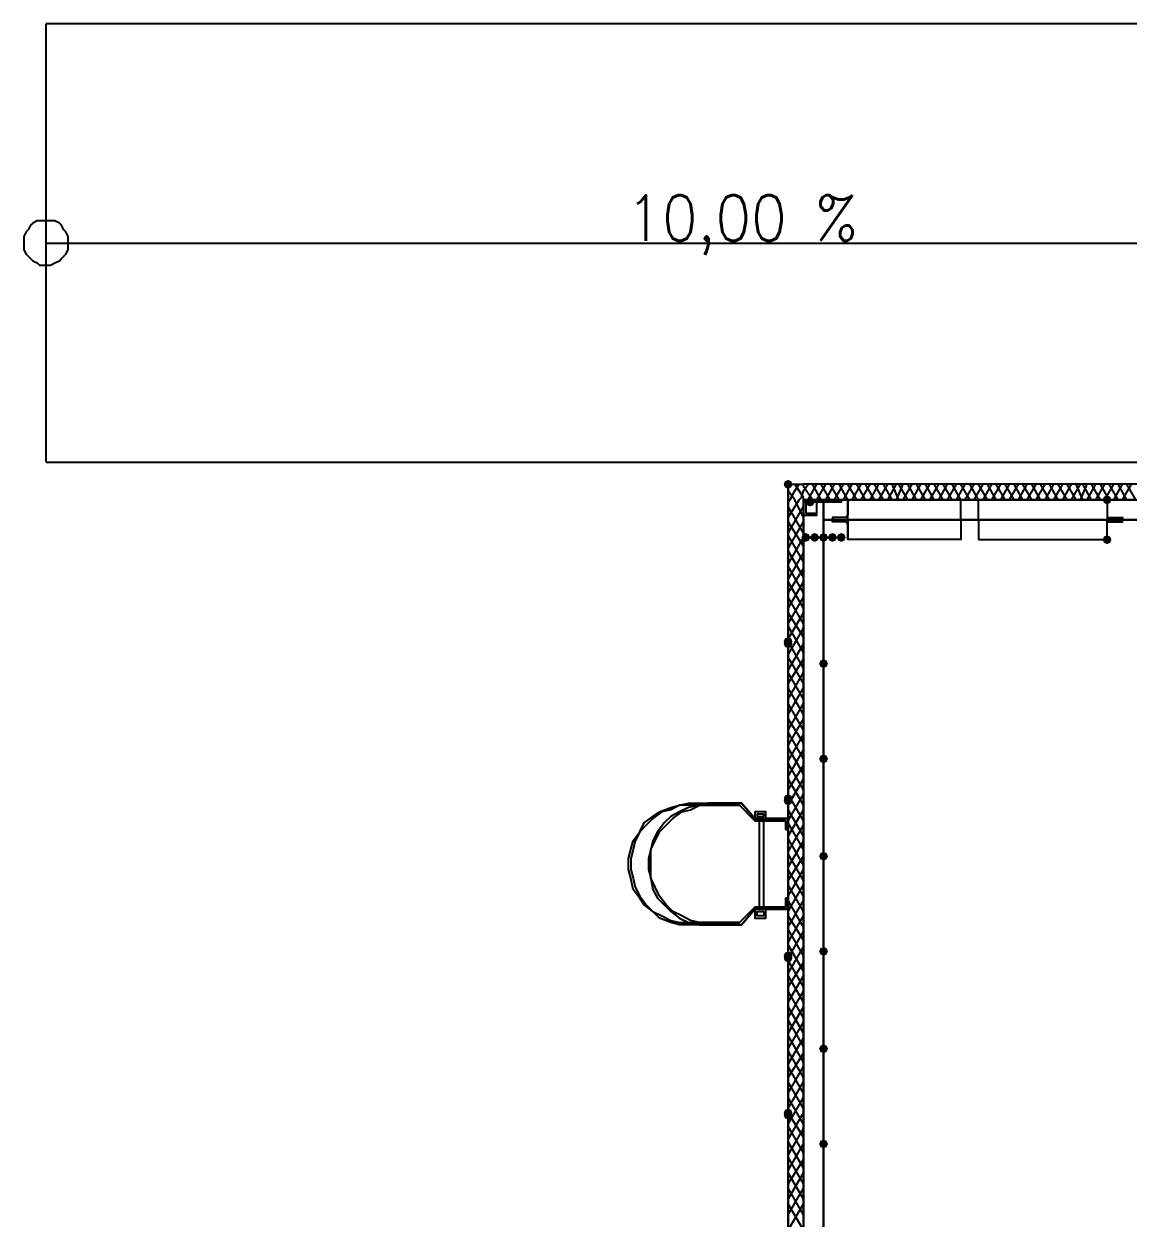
# Model space of a CAD drawing. Header units: millimetres. Extents: x 0 to 420, y 0 to 297.
# Drawn here: x 93.22 to 114.32, y 208.51 to 231.35 of the extents above; entities that cross this region are included whole.
import ezdxf

# ---------------------------------------------------------------- set-up
doc = ezdxf.new("R2010")
doc.units = ezdxf.units.MM
doc.layers.get('0').update_dxf_attribs({"linetype": 'CONTINUOUS'})
doc.styles.get("Standard").update_dxf_attribs({"font": 'STANDARD'})

msp = doc.modelspace()

# ---------------------------------------------------------------- hatches: boundary and pattern name
at = {"true_color": 0x0000fe}
for points in [[(107.907667, 222.546333), (107.882796, 222.486537), (107.823, 222.461667), (107.763204, 222.486537), (107.738333, 222.546333), (107.763204, 222.606129), (107.823, 222.631), (107.882796, 222.606129)], [(107.907667, 222.546333), (107.882796, 222.486537), (107.823, 222.461667), (107.763204, 222.486537), (107.738333, 222.546333), (107.763204, 222.606129), (107.823, 222.631), (107.882796, 222.606129)], [(107.907667, 219.540667), (107.882796, 219.480871), (107.823, 219.456), (107.763204, 219.480871), (107.738333, 219.540667), (107.763204, 219.600462), (107.823, 219.625333), (107.882796, 219.600463)], [(107.907667, 219.498333), (107.882796, 219.438538), (107.823, 219.413667), (107.763204, 219.438538), (107.738333, 219.498333), (107.763204, 219.558129), (107.823, 219.583), (107.882796, 219.558129)], [(107.907667, 216.535), (107.882796, 216.475204), (107.823, 216.450333), (107.763204, 216.475204), (107.738333, 216.535), (107.763204, 216.594796), (107.823, 216.619667), (107.882796, 216.594796)], [(107.907667, 216.492667), (107.882796, 216.432871), (107.823, 216.408), (107.763204, 216.432871), (107.738333, 216.492667), (107.763204, 216.552462), (107.823, 216.577333), (107.882796, 216.552463)], [(107.907667, 213.529333), (107.882796, 213.469538), (107.823, 213.444667), (107.763204, 213.469538), (107.738333, 213.529333), (107.763204, 213.589129), (107.823, 213.614), (107.882796, 213.589129)], [(107.907667, 213.487), (107.882796, 213.427204), (107.823, 213.402333), (107.763204, 213.427204), (107.738333, 213.487), (107.763204, 213.546796), (107.823, 213.571667), (107.882796, 213.546796)], [(107.907667, 210.523667), (107.882796, 210.463871), (107.823, 210.439), (107.763204, 210.463871), (107.738333, 210.523667), (107.763204, 210.583462), (107.823, 210.608333), (107.882796, 210.583463)], [(107.907667, 210.481333), (107.882796, 210.421537), (107.823, 210.396667), (107.763204, 210.421537), (107.738333, 210.481333), (107.763204, 210.541129), (107.823, 210.566), (107.882796, 210.541129)]]:
    msp.add_hatch(color=0, dxfattribs=at).paths.add_polyline_path(points, flags=0)
at = {"true_color": 0x000007}
h = msp.add_hatch(color=0, dxfattribs=at)
h.paths.add_polyline_path([(107.823, 222.546333), (107.823, 204.512333)], flags=0)
h.paths.add_polyline_path([(107.823, 204.512333), (107.823, 222.546333)], flags=0)
for points in [[(108.331, 222.207667), (108.306129, 222.147871), (108.246333, 222.123), (108.186537, 222.147871), (108.161667, 222.207667), (108.186537, 222.267462), (108.246333, 222.292333), (108.306129, 222.267463)], [(114.003667, 222.25), (113.978796, 222.190204), (113.919, 222.165333), (113.859204, 222.190204), (113.834333, 222.25), (113.859204, 222.309796), (113.919, 222.334667), (113.978796, 222.309796)], [(108.246333, 221.530333), (108.221463, 221.470537), (108.161667, 221.445667), (108.101871, 221.470537), (108.077, 221.530333), (108.101871, 221.590129), (108.161667, 221.615), (108.221462, 221.590129)], [(108.415667, 221.530333), (108.390796, 221.470537), (108.331, 221.445667), (108.271204, 221.470537), (108.246333, 221.530333), (108.271204, 221.590129), (108.331, 221.615), (108.390796, 221.590129)], [(108.585, 221.530333), (108.560129, 221.470537), (108.500333, 221.445667), (108.440538, 221.470537), (108.415667, 221.530333), (108.440537, 221.590129), (108.500333, 221.615), (108.560129, 221.590129)], [(108.754333, 221.530333), (108.729462, 221.470537), (108.669667, 221.445667), (108.609871, 221.470537), (108.585, 221.530333), (108.609871, 221.590129), (108.669667, 221.615), (108.729462, 221.590129)], [(108.923667, 221.530333), (108.898796, 221.470537), (108.839, 221.445667), (108.779204, 221.470537), (108.754333, 221.530333), (108.779204, 221.590129), (108.839, 221.615), (108.898796, 221.590129)], [(114.003667, 221.488), (113.978796, 221.428204), (113.919, 221.403333), (113.859204, 221.428204), (113.834333, 221.488), (113.859204, 221.547796), (113.919, 221.572667), (113.978796, 221.547796)], [(108.585, 219.117333), (108.560129, 219.057537), (108.500333, 219.032667), (108.440538, 219.057537), (108.415667, 219.117333), (108.440537, 219.177129), (108.500333, 219.202), (108.560129, 219.177129)], [(108.585, 217.297), (108.560129, 217.237204), (108.500333, 217.212333), (108.440538, 217.237204), (108.415667, 217.297), (108.440537, 217.356796), (108.500333, 217.381667), (108.560129, 217.356796)], [(108.585, 215.434333), (108.560129, 215.374537), (108.500333, 215.349667), (108.440538, 215.374537), (108.415667, 215.434333), (108.440537, 215.494129), (108.500333, 215.519), (108.560129, 215.494129)], [(108.585, 213.614), (108.560129, 213.554204), (108.500333, 213.529333), (108.440538, 213.554204), (108.415667, 213.614), (108.440537, 213.673796), (108.500333, 213.698667), (108.560129, 213.673796)], [(108.585, 211.751333), (108.560129, 211.691537), (108.500333, 211.666667), (108.440538, 211.691537), (108.415667, 211.751333), (108.440537, 211.811129), (108.500333, 211.836), (108.560129, 211.811129)], [(108.585, 209.931), (108.560129, 209.871204), (108.500333, 209.846333), (108.440538, 209.871204), (108.415667, 209.931), (108.440537, 209.990796), (108.500333, 210.015667), (108.560129, 209.990796)]]:
    msp.add_hatch(color=0, dxfattribs=at).paths.add_polyline_path(points, flags=0)

# ---------------------------------------------------------------- linework, layer by layer
at = {"color": 0, "true_color": 0x000007}
for points in [[(93.641333, 222.969667), (93.641333, 231.351667)], [(93.641333, 222.969667), (119.718667, 222.969667), (119.718667, 231.351667), (93.641333, 231.351667)], [(93.641333, 227.160667), (119.718667, 227.160667), (115.739333, 222.969667)], [(107.823, 204.512333), (107.823, 222.546333), (107.823, 204.512333), (107.823, 222.546333)], [(107.823, 222.546333), (108.119333, 222.546333)], [(107.823, 222.546333), (107.823, 105.579333)], [(107.823, 222.504), (107.865333, 222.504)], [(107.865333, 222.504), (107.865333, 222.546333)], [(107.95, 222.419333), (108.034667, 222.546333)], [(108.119333, 222.292333), (107.95, 222.546333)], [(108.119333, 222.504), (108.119333, 222.546333)], [(108.119333, 222.419333), (108.204, 222.546333)], [(121.539, 222.546333), (108.119333, 222.546333)], [(108.288667, 222.25), (108.119333, 222.504)], [(108.204, 222.25), (108.373333, 222.546333)], [(108.458, 222.25), (108.288667, 222.546333)], [(108.373333, 222.25), (108.542667, 222.546333)], [(108.627333, 222.25), (108.458, 222.546333)], [(108.542667, 222.25), (108.712, 222.546333)], [(108.796667, 222.25), (108.627333, 222.546333)], [(108.712, 222.25), (108.881333, 222.546333)], [(108.966, 222.25), (108.796667, 222.546333)], [(108.881333, 222.25), (109.050667, 222.546333)], [(109.135333, 222.25), (108.966, 222.546333)], [(109.050667, 222.25), (109.22, 222.546333)], [(109.304667, 222.25), (109.135333, 222.546333)], [(109.22, 222.25), (109.389333, 222.546333)], [(109.474, 222.25), (109.304667, 222.546333)], [(109.389333, 222.25), (109.558667, 222.546333)], [(109.643333, 222.25), (109.474, 222.546333)], [(109.558667, 222.25), (109.728, 222.546333)], [(109.812667, 222.25), (109.643333, 222.546333)], [(109.728, 222.25), (109.897333, 222.546333)], [(109.939667, 222.25), (109.812667, 222.546333)], [(109.897333, 222.25), (110.024333, 222.546333)], [(110.109, 222.25), (109.939667, 222.546333)], [(110.024333, 222.25), (110.193667, 222.546333)], [(110.278333, 222.25), (110.109, 222.546333)], [(110.193667, 222.25), (110.363, 222.546333)], [(110.447667, 222.25), (110.278333, 222.546333)], [(110.363, 222.25), (110.532333, 222.546333)], [(110.617, 222.25), (110.447667, 222.546333)], [(110.532333, 222.25), (110.701667, 222.546333)], [(110.786333, 222.25), (110.617, 222.546333)], [(110.701667, 222.25), (110.871, 222.546333)], [(110.955667, 222.25), (110.786333, 222.546333)], [(110.871, 222.25), (111.040333, 222.546333)], [(111.125, 222.25), (110.955667, 222.546333)], [(111.040333, 222.25), (111.209667, 222.546333)], [(111.294333, 222.25), (111.125, 222.546333)], [(111.209667, 222.25), (111.379, 222.546333)], [(111.463667, 222.25), (111.294333, 222.546333)], [(111.379, 222.25), (111.548333, 222.546333)], [(111.633, 222.25), (111.463667, 222.546333)], [(111.548333, 222.25), (111.717667, 222.546333)], [(111.802333, 222.25), (111.633, 222.546333)], [(111.717667, 222.25), (111.887, 222.546333)], [(111.971667, 222.25), (111.802333, 222.546333)], [(111.887, 222.25), (112.056333, 222.546333)], [(112.141, 222.25), (111.971667, 222.546333)], [(112.056333, 222.25), (112.225667, 222.546333)], [(112.310333, 222.25), (112.141, 222.546333)], [(112.225667, 222.25), (112.395, 222.546333)], [(112.479667, 222.25), (112.310333, 222.546333)], [(112.395, 222.25), (112.564333, 222.546333)], [(112.649, 222.25), (112.479667, 222.546333)], [(112.564333, 222.25), (112.733667, 222.546333)], [(112.818333, 222.25), (112.649, 222.546333)], [(112.733667, 222.25), (112.903, 222.546333)], [(112.987667, 222.25), (112.818333, 222.546333)], [(112.903, 222.25), (113.072333, 222.546333)], [(113.157, 222.25), (112.987667, 222.546333)], [(113.072333, 222.25), (113.241667, 222.546333)], [(113.326333, 222.25), (113.157, 222.546333)], [(113.241667, 222.25), (113.411, 222.546333)], [(113.453333, 222.25), (113.326333, 222.546333)], [(113.411, 222.25), (113.538, 222.546333)], [(113.622667, 222.25), (113.453333, 222.546333)], [(113.538, 222.25), (113.707333, 222.546333)], [(113.792, 222.25), (113.622667, 222.546333)], [(113.707333, 222.25), (113.876667, 222.546333)], [(113.961333, 222.25), (113.792, 222.546333)], [(113.876667, 222.25), (114.046, 222.546333)], [(114.130667, 222.25), (113.961333, 222.546333)], [(114.046, 222.25), (114.215333, 222.546333)], [(114.3, 222.25), (114.130667, 222.546333)], [(114.215333, 222.25), (114.384667, 222.546333)], [(114.469333, 222.25), (114.3, 222.546333)], [(107.95, 222.25), (107.823, 222.419333)], [(107.823, 222.207667), (107.865333, 222.25)], [(107.823, 221.911333), (108.034667, 222.25)], [(107.865333, 222.25), (107.95, 222.419333)], [(108.119333, 221.911333), (107.95, 222.25)], [(108.034667, 222.25), (108.077, 222.292333)], [(108.077, 222.292333), (108.119333, 222.419333)], [(108.119333, 222.25), (108.119333, 222.292333)], [(108.119333, 222.207667), (108.119333, 222.25)], [(108.119333, 187.748333), (108.119333, 222.25)], [(108.119333, 222.25), (121.539, 222.25)], [(108.161667, 222.207667), (108.161667, 222.25)], [(108.331, 222.207667), (108.331, 222.25)], [(108.500333, 221.530333), (108.500333, 222.25)], [(108.669667, 222.207667), (108.669667, 222.25)], [(108.966, 221.869), (108.966, 222.25), (108.966, 221.953667), (108.923667, 221.911333), (108.669667, 221.911333), (108.669667, 221.869), (108.966, 221.869), (111.125, 221.869), (111.125, 222.25), (108.966, 222.25)], [(108.839, 222.207667), (108.839, 222.25)], [(113.919, 222.25), (113.919, 221.953667), (113.919, 221.911333), (113.961333, 221.911333), (114.173, 221.911333), (114.215333, 221.911333), (114.215333, 221.869)], [(107.823, 221.615), (108.119333, 222.123)], [(108.119333, 221.615), (107.823, 222.123)], [(108.246333, 221.996), (108.246333, 221.953667)], [(107.823, 221.318667), (108.119333, 221.826667)], [(108.119333, 221.361), (107.823, 221.826667)], [(108.966, 221.869), (108.966, 221.488), (108.966, 221.530333), (108.966, 221.784333), (108.923667, 221.826667), (108.669667, 221.826667), (108.669667, 221.869), (108.966, 221.869), (111.125, 221.869), (111.125, 221.488), (108.966, 221.488)], [(114.215333, 221.869), (113.919, 221.869)], [(113.919, 221.488), (113.919, 221.530333), (113.919, 221.784333), (113.919, 221.826667), (113.961333, 221.826667), (114.173, 221.826667), (114.215333, 221.826667), (114.215333, 221.869)], [(114.215333, 221.869), (113.919, 221.869)], [(108.119333, 221.064667), (107.823, 221.572667)], [(107.823, 221.022333), (108.119333, 221.530333)], [(108.119333, 220.768333), (107.823, 221.276333)], [(107.823, 220.726), (108.119333, 221.234)], [(108.119333, 220.472), (107.823, 220.98)], [(107.823, 220.472), (108.119333, 220.937667)], [(107.823, 220.175667), (108.119333, 220.683667)], [(108.119333, 220.175667), (107.823, 220.683667)], [(107.823, 219.879333), (108.119333, 220.387333)], [(108.119333, 219.879333), (107.823, 220.387333)], [(107.823, 219.583), (108.119333, 220.091)], [(108.119333, 219.625333), (107.823, 220.091)], [(108.119333, 219.329), (107.823, 219.837)], [(107.823, 219.286667), (108.119333, 219.794667)], [(108.119333, 219.032667), (107.823, 219.540667)], [(107.823, 218.990333), (108.119333, 219.498333)], [(108.119333, 218.736333), (107.823, 219.244333)], [(107.823, 218.736333), (108.119333, 219.202)], [(107.823, 218.44), (108.119333, 218.948)], [(108.119333, 218.44), (107.823, 218.948)], [(107.823, 218.143667), (108.119333, 218.651667)], [(108.119333, 218.143667), (107.823, 218.651667)], [(107.823, 217.847333), (108.119333, 218.355333)], [(108.119333, 217.847333), (107.823, 218.355333)], [(107.823, 217.551), (108.119333, 218.059)], [(108.119333, 217.593333), (107.823, 218.059)], [(108.119333, 217.297), (107.823, 217.805)], [(107.823, 217.254667), (108.119333, 217.762667)], [(108.119333, 217.000667), (107.823, 217.508667)], [(107.823, 216.958333), (108.119333, 217.466333)], [(108.119333, 216.704333), (107.823, 217.212333)], [(107.823, 216.704333), (108.119333, 217.17)], [(107.823, 216.408), (108.119333, 216.916)], [(108.119333, 216.408), (107.823, 216.916)], [(107.823, 216.111667), (108.119333, 216.619667)], [(108.119333, 216.111667), (107.823, 216.619667)], [(107.823, 215.815333), (108.119333, 216.323333)], [(108.119333, 215.815333), (107.823, 216.323333)], [(108.119333, 215.561333), (107.823, 216.069333)], [(107.823, 215.519), (108.119333, 216.027)], [(108.119333, 215.265), (107.823, 215.773)], [(107.823, 215.222667), (108.119333, 215.730667)], [(108.119333, 214.968667), (107.823, 215.476667)], [(107.823, 214.968667), (108.119333, 215.434333)], [(107.823, 214.672333), (108.119333, 215.180333)], [(108.119333, 214.672333), (107.823, 215.180333)], [(107.823, 214.376), (108.119333, 214.884)], [(108.119333, 214.376), (107.823, 214.884)], [(107.823, 214.079667), (108.119333, 214.587667)], [(108.119333, 214.079667), (107.823, 214.587667)], [(107.823, 213.783333), (108.119333, 214.291333)], [(108.119333, 213.825667), (107.823, 214.291333)], [(108.119333, 213.529333), (107.823, 214.037333)], [(107.823, 213.487), (108.119333, 213.995)], [(108.119333, 213.233), (107.823, 213.741)], [(107.823, 213.190667), (108.119333, 213.698667)], [(108.119333, 212.936667), (107.823, 213.444667)], [(107.823, 212.936667), (108.119333, 213.402333)], [(107.823, 212.640333), (108.119333, 213.148333)], [(108.119333, 212.640333), (107.823, 213.148333)], [(107.823, 212.344), (108.119333, 212.852)], [(108.119333, 212.344), (107.823, 212.852)], [(107.823, 212.047667), (108.119333, 212.555667)], [(108.119333, 212.047667), (107.823, 212.555667)], [(108.119333, 211.793667), (107.823, 212.301667)], [(107.823, 211.751333), (108.119333, 212.259333)], [(108.119333, 211.497333), (107.823, 212.005333)], [(107.823, 211.455), (108.119333, 211.963)], [(108.119333, 211.201), (107.823, 211.709)], [(107.823, 211.201), (108.119333, 211.666667)], [(107.823, 210.904667), (108.119333, 211.412667)], [(108.119333, 210.904667), (107.823, 211.412667)], [(107.823, 210.608333), (108.119333, 211.116333)], [(108.119333, 210.608333), (107.823, 211.116333)], [(107.823, 210.312), (108.119333, 210.82)], [(108.119333, 210.312), (107.823, 210.82)], [(107.823, 210.015667), (108.119333, 210.523667)], [(108.119333, 210.058), (107.823, 210.523667)], [(108.119333, 209.761667), (107.823, 210.269667)], [(107.823, 209.719333), (108.119333, 210.227333)], [(108.119333, 209.465333), (107.823, 209.973333)], [(107.823, 209.423), (108.119333, 209.931)], [(108.119333, 209.169), (107.823, 209.677)], [(107.823, 209.169), (108.119333, 209.634667)], [(107.823, 208.872667), (108.119333, 209.380667)], [(108.119333, 208.872667), (107.823, 209.380667)], [(107.823, 208.576333), (108.119333, 209.084333)], [(108.119333, 208.576333), (107.823, 209.084333)], [(107.823, 208.28), (108.119333, 208.788)], [(108.119333, 208.28), (107.823, 208.788)]]:
    msp.add_lwpolyline(points, dxfattribs=at)
for points in [[(94.064667, 227.160667), (94.064667, 227.245333), (94.064667, 227.287667), (94.022333, 227.372333), (93.98, 227.414667), (93.937667, 227.499333), (93.895333, 227.541667), (93.810667, 227.584), (93.726, 227.584), (93.683667, 227.584), (93.599, 227.584), (93.514333, 227.584), (93.472, 227.584), (93.387333, 227.541667), (93.345, 227.499333), (93.302667, 227.414667), (93.260333, 227.372333), (93.218, 227.287667), (93.218, 227.245333), (93.218, 227.160667), (93.218, 227.076), (93.218, 227.033667), (93.260333, 226.949), (93.302667, 226.906667), (93.345, 226.864333), (93.387333, 226.822), (93.472, 226.779667), (93.514333, 226.737333), (93.599, 226.737333), (93.683667, 226.737333), (93.726, 226.737333), (93.810667, 226.779667), (93.895333, 226.822), (93.937667, 226.864333), (93.98, 226.906667), (94.022333, 226.949), (94.064667, 227.033667), (94.064667, 227.076)], [(107.823, 222.546333), (107.823, 204.512333)], [(107.823, 204.512333), (107.823, 222.546333)], [(107.823, 204.512333), (107.823, 222.546333)], [(107.823, 204.512333), (107.823, 222.546333)], [(108.839, 221.530333), (108.119333, 221.530333), (108.500333, 221.530333), (108.500333, 222.207667), (108.119333, 222.207667), (108.119333, 222.25), (108.839, 222.25), (108.839, 222.207667), (108.500333, 222.207667), (108.500333, 221.530333)], [(392.938, 222.25), (258.868333, 222.25), (258.868333, 191.219667), (242.189, 191.219667), (242.189, 222.25), (108.119333, 222.25), (108.119333, 105.579333), (242.189, 105.579333), (242.189, 136.609667), (258.868333, 136.609667), (258.868333, 105.579333), (392.938, 105.579333)], [(111.463667, 222.25), (113.919, 222.25), (113.919, 221.869), (111.463667, 221.869)], [(108.373333, 222.207667), (108.161667, 222.207667), (108.161667, 221.996), (108.373333, 221.996), (108.373333, 222.207667), (108.119333, 222.207667), (108.119333, 221.953667), (108.373333, 221.953667)], [(242.189, 221.869), (242.189, 191.219667), (258.868333, 191.219667), (258.868333, 221.869), (392.557, 221.869), (392.557, 105.918), (258.868333, 105.918), (258.868333, 136.609667), (242.189, 136.609667), (242.189, 105.918), (108.500333, 105.918), (108.500333, 221.869)], [(111.463667, 221.488), (113.919, 221.488), (113.919, 221.869), (111.463667, 221.869)], [(107.823, 214.63), (107.780667, 214.63), (107.780667, 214.460667), (107.188, 214.460667), (106.891667, 214.164333), (106.299, 214.164333), (106.129667, 214.164333), (105.960333, 214.206667), (105.791, 214.291333), (105.621667, 214.376), (105.494667, 214.503), (105.367667, 214.672333), (105.283, 214.841667), (105.198333, 215.011), (105.198333, 215.180333), (105.198333, 215.392), (105.198333, 215.561333), (105.283, 215.730667), (105.367667, 215.9), (105.494667, 216.027), (105.621667, 216.154), (105.791, 216.281), (105.960333, 216.323333), (106.129667, 216.408), (106.299, 216.408), (106.891667, 216.408), (107.188, 216.111667), (107.780667, 216.111667), (107.780667, 215.942333), (107.823, 215.942333), (107.823, 216.154), (107.188, 216.154), (106.934, 216.450333), (106.299, 216.450333), (106.129667, 216.408), (105.918, 216.365667), (105.748667, 216.281), (105.579333, 216.196333), (105.452333, 216.069333), (105.325333, 215.9), (105.240667, 215.730667), (105.198333, 215.561333), (105.156, 215.392), (105.156, 215.180333), (105.198333, 215.011), (105.240667, 214.799333), (105.325333, 214.63), (105.452333, 214.503), (105.579333, 214.376), (105.748667, 214.249), (105.918, 214.164333), (106.129667, 214.122), (106.299, 214.122), (106.934, 214.122), (107.188, 214.418333), (107.823, 214.418333), (107.823, 214.63), (107.823, 214.418333), (107.188, 214.418333), (106.934, 214.122), (105.918, 214.122), (105.748667, 214.122), (105.579333, 214.164333), (105.367667, 214.249), (105.240667, 214.376), (105.071333, 214.503), (104.986667, 214.63), (104.859667, 214.799333), (104.817333, 215.011), (104.775, 215.180333), (104.775, 215.392), (104.817333, 215.561333), (104.859667, 215.730667), (104.986667, 215.9), (105.071333, 216.069333), (105.240667, 216.196333), (105.367667, 216.281), (105.579333, 216.365667), (105.748667, 216.408), (105.918, 216.450333), (106.934, 216.450333), (107.188, 216.154), (107.823, 216.154), (107.823, 215.942333), (107.780667, 215.942333), (107.780667, 216.111667), (107.188, 216.111667), (106.891667, 216.408), (105.918, 216.408), (105.748667, 216.408), (105.579333, 216.323333), (105.41, 216.281), (105.240667, 216.154), (105.113667, 216.027), (104.986667, 215.9), (104.902, 215.730667), (104.859667, 215.561333), (104.817333, 215.392), (104.817333, 215.180333), (104.859667, 215.011), (104.902, 214.841667), (104.986667, 214.672333), (105.113667, 214.503), (105.240667, 214.376), (105.41, 214.291333), (105.579333, 214.206667), (105.748667, 214.164333), (105.918, 214.164333), (106.891667, 214.164333), (107.188, 214.460667), (107.780667, 214.460667), (107.780667, 214.63)], [(107.399667, 216.154), (107.399667, 216.281), (107.188, 216.281), (107.188, 216.154)], [(107.357333, 216.196333), (107.357333, 216.238667), (107.230333, 216.238667), (107.230333, 216.196333)], [(107.357333, 216.111667), (107.272667, 216.111667), (107.272667, 214.460667), (107.357333, 214.460667)], [(107.399667, 214.418333), (107.188, 214.418333), (107.188, 214.249), (107.399667, 214.249)], [(107.357333, 214.376), (107.357333, 214.291333), (107.230333, 214.291333), (107.230333, 214.376)]]:
    msp.add_lwpolyline(points, close=True, dxfattribs=at)
at = {"color": 0, "true_color": 0x00002b}
msp.add_lwpolyline([(108.119333, 222.25), (108.119333, 187.748333), (137.329333, 187.748333), (137.329333, 222.25)], close=True, dxfattribs=at)
at = {"color": 0, "true_color": 0x0000fe}
msp.add_lwpolyline([(242.189, 221.869), (108.500333, 221.869), (108.500333, 105.918), (242.189, 105.918), (242.189, 136.609667), (258.868333, 136.609667), (258.868333, 105.918), (392.557, 105.918), (392.557, 221.869), (258.868333, 221.869), (258.868333, 191.219667), (242.189, 191.219667)], close=True, dxfattribs=at)

# ---------------------------------------------------------------- texts
at = {"color": 0, "true_color": 0x000007, "insert": (104.732668, 228.075033), "char_height": 0.872032, "width": 4.28749084, "attachment_point": 1}
msp.add_mtext('10,00 %', dxfattribs=at)

doc.saveas('drawing.dxf')
